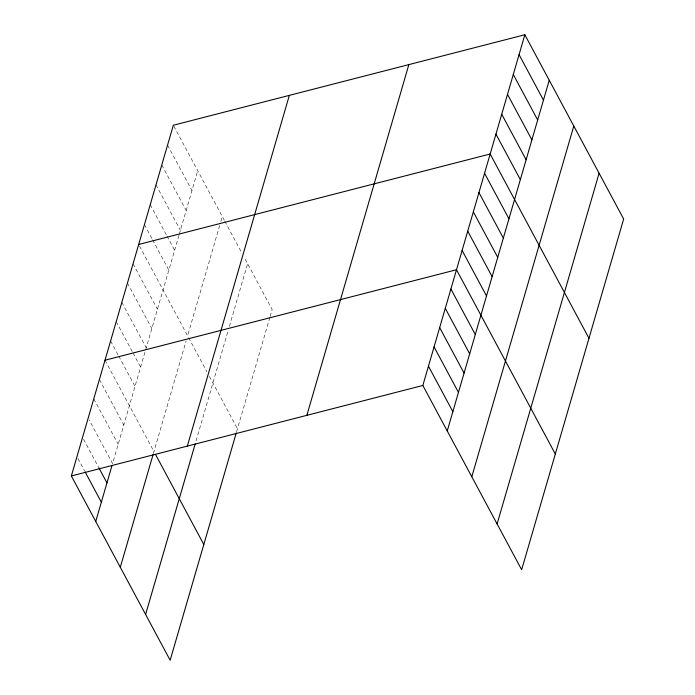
<?xml version="1.0" encoding="UTF-8"?>
<svg xmlns="http://www.w3.org/2000/svg" width="695" height="695" viewBox="0 0 695 695"><rect width="100%" height="100%" fill="white"/><g stroke="black" fill="none" stroke-linecap="round" stroke-linejoin="round"><path stroke-width="0.52" stroke-dasharray="3.48 2.61" d="M178.954 235.327L112.573 463.591L89.195 419.988M179.24 234.337L197.736 170.735M153.369 453.548L186.138 340.863M219.69 225.475L187.615 335.781L138.661 244.484M220.845 221.505L222.296 216.536M196.086 440.839L228.229 330.299M229.385 326.329L247.594 263.726M236.587 431.812L269.842 317.476M270.129 316.477L272.153 309.527L244.049 257.115M173.846 126.186L224.32 220.306M224.824 221.253L242.025 253.345M167.565 145.116L191.959 190.612M161.779 164.984L186.173 210.481M156.001 184.861L180.396 230.358M150.224 204.738L166.487 235.066M166.991 236.013L174.619 250.235M144.438 224.615L152.066 238.828M152.57 239.775L168.833 270.112M188.623 337.666L206.841 371.643M209.377 376.36L237.473 428.772M133.049 263.779L157.444 309.275M127.446 283.065L151.84 328.561M121.834 302.36L146.228 347.856M116.221 321.646L132.484 351.974M132.997 352.921L140.616 367.142M110.609 340.941L118.237 355.154M118.741 356.101L135.004 386.429M105.006 360.227L153.96 451.524M99.394 379.513L123.788 425.01M93.782 398.808L118.176 444.305M83.582 439.283L98.316 466.771M77.97 458.57L84.582 470.897"/><path stroke-width="1.04" d="M236.291 432.829L170.153 660.25L71.342 475.971L173.342 125.239L524.847 34.75L623.658 219.029L521.658 569.761L422.847 385.473L524.847 34.75M95.736 521.459L111.982 465.624M120.296 567.259L153.074 454.565M187.337 446.103L289.337 95.38M145.602 614.449L195.199 443.888M306.851 415.341L408.851 64.609M447.241 430.969L549.241 80.246M471.801 476.77L573.792 126.047M497.099 523.961L599.099 173.237M138.661 244.484L490.166 153.995L588.978 338.283M105.006 360.227L456.502 269.738L555.314 454.017M71.342 475.971L422.847 385.473M519.061 54.627L543.455 100.123M513.284 74.495L537.678 119.992M507.506 94.372L531.901 139.869M501.721 114.249L526.115 159.746M495.943 134.126L520.338 179.614M484.554 173.29L508.949 218.786M478.942 192.576L503.336 238.072M473.338 211.871L497.733 257.358M467.726 231.157L492.121 276.653M462.114 250.443L486.509 295.94M450.899 289.024L475.293 334.521M445.286 308.319L469.681 353.816M439.674 327.606L464.069 373.102M434.071 346.901L458.465 392.388M428.459 366.187L452.853 411.683M155.472 454.356L203.817 544.506M98.829 467.718L106.961 482.886M85.085 471.844L101.348 502.172"/></g></svg>
